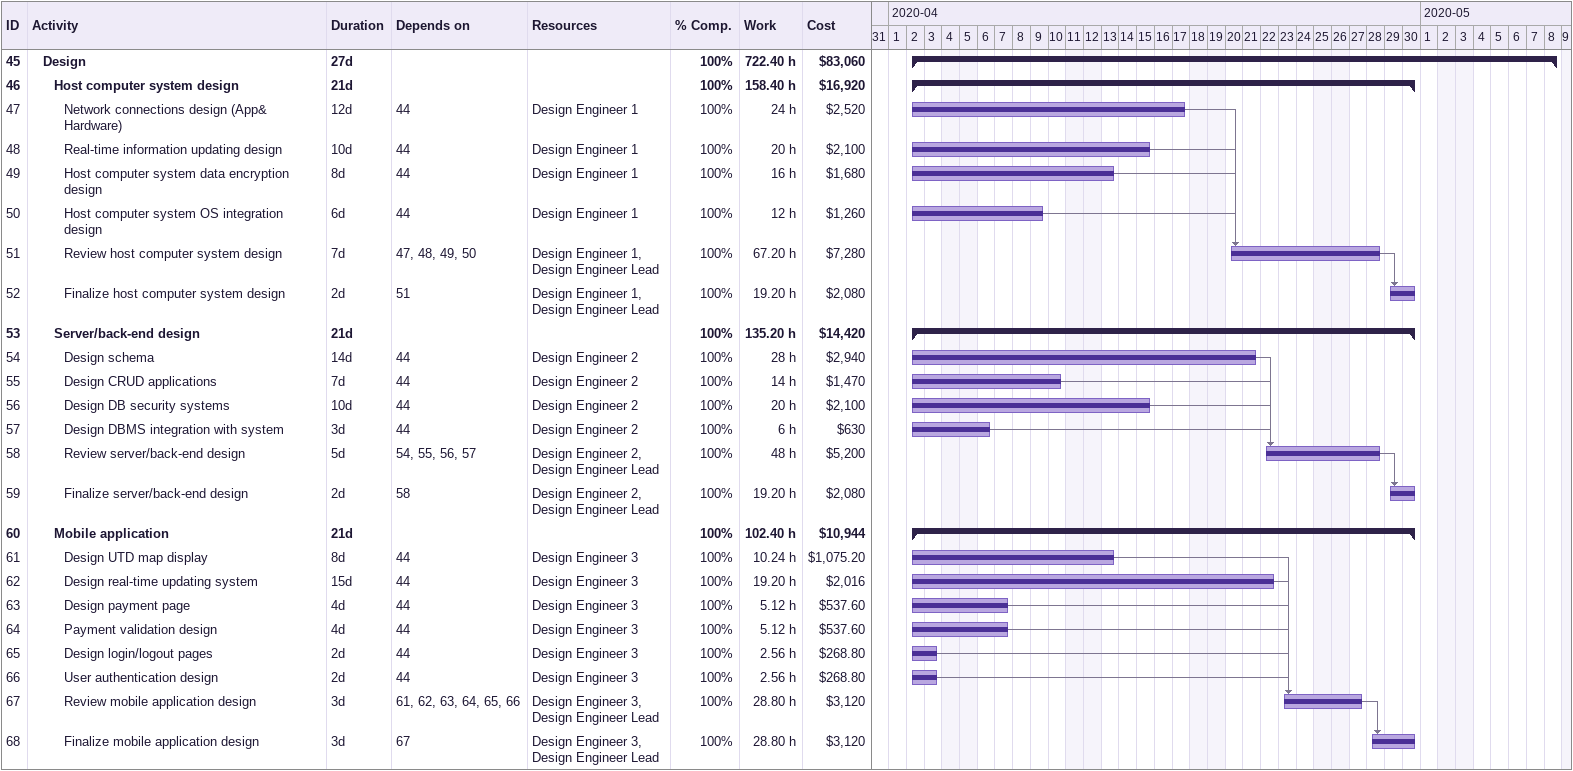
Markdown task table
| ID | Level | Task | Duration | Start | Finish | Predecessors | Resources | % complete | Work (h) | Cost ($) |
|---|---|---|---|---|---|---|---|---|---|---|
| 45 | 2 | **Design** | 27d | 2020-04-02 | 2020-05-08 |  |  | 100 | 722.40 | 83060 |
| 46 | 3 | **Host computer system design** | 21d | 2020-04-02 | 2020-04-30 |  |  | 100 | 158.40 | 16920 |
| 47 | 4 | Network connections design (App& Hardware) | 12d | 2020-04-02 | 2020-04-17 | 44 | Design Engineer 1 | 100 | 24 | 2520 |
| 48 | 4 | Real-time information updating design | 10d | 2020-04-02 | 2020-04-15 | 44 | Design Engineer 1 | 100 | 20 | 2100 |
| 49 | 4 | Host computer system data encryption design | 8d | 2020-04-02 | 2020-04-13 | 44 | Design Engineer 1 | 100 | 16 | 1680 |
| 50 | 4 | Host computer system OS integration design | 6d | 2020-04-02 | 2020-04-09 | 44 | Design Engineer 1 | 100 | 12 | 1260 |
| 51 | 4 | Review host computer system design | 7d | 2020-04-20 | 2020-04-28 | 47, 48, 49, 50 | Design Engineer 1, Design Engineer Lead | 100 | 67.20 | 7280 |
| 52 | 4 | Finalize host computer system design | 2d | 2020-04-29 | 2020-04-30 | 51 | Design Engineer 1, Design Engineer Lead | 100 | 19.20 | 2080 |
| 53 | 3 | **Server/back-end design** | 21d | 2020-04-02 | 2020-04-30 |  |  | 100 | 135.20 | 14420 |
| 54 | 4 | Design schema | 14d | 2020-04-02 | 2020-04-21 | 44 | Design Engineer 2 | 100 | 28 | 2940 |
| 55 | 4 | Design CRUD applications | 7d | 2020-04-02 | 2020-04-10 | 44 | Design Engineer 2 | 100 | 14 | 1470 |
| 56 | 4 | Design DB security systems | 10d | 2020-04-02 | 2020-04-15 | 44 | Design Engineer 2 | 100 | 20 | 2100 |
| 57 | 4 | Design DBMS integration with system | 3d | 2020-04-02 | 2020-04-06 | 44 | Design Engineer 2 | 100 | 6 | 630 |
| 58 | 4 | Review server/back-end design | 5d | 2020-04-22 | 2020-04-28 | 54, 55, 56, 57 | Design Engineer 2, Design Engineer Lead | 100 | 48 | 5200 |
| 59 | 4 | Finalize server/back-end design | 2d | 2020-04-29 | 2020-04-30 | 58 | Design Engineer 2, Design Engineer Lead | 100 | 19.20 | 2080 |
| 60 | 3 | **Mobile application** | 21d | 2020-04-02 | 2020-04-30 |  |  | 100 | 102.40 | 10944 |
| 61 | 4 | Design UTD map display | 8d | 2020-04-02 | 2020-04-13 | 44 | Design Engineer 3 | 100 | 10.24 | 1075.20 |
| 62 | 4 | Design real-time updating system | 15d | 2020-04-02 | 2020-04-22 | 44 | Design Engineer 3 | 100 | 19.20 | 2016 |
| 63 | 4 | Design payment page | 4d | 2020-04-02 | 2020-04-07 | 44 | Design Engineer 3 | 100 | 5.12 | 537.60 |
| 64 | 4 | Payment validation design | 4d | 2020-04-02 | 2020-04-07 | 44 | Design Engineer 3 | 100 | 5.12 | 537.60 |
| 65 | 4 | Design login/logout pages | 2d | 2020-04-02 | 2020-04-03 | 44 | Design Engineer 3 | 100 | 2.56 | 268.80 |
| 66 | 4 | User authentication design | 2d | 2020-04-02 | 2020-04-03 | 44 | Design Engineer 3 | 100 | 2.56 | 268.80 |
| 67 | 4 | Review mobile application design | 3d | 2020-04-23 | 2020-04-27 | 61, 62, 63, 64, 65, 66 | Design Engineer 3, Design Engineer Lead | 100 | 28.80 | 3120 |
| 68 | 4 | Finalize mobile application design | 3d | 2020-04-28 | 2020-04-30 | 67 | Design Engineer 3, Design Engineer Lead | 100 | 28.80 | 3120 |
